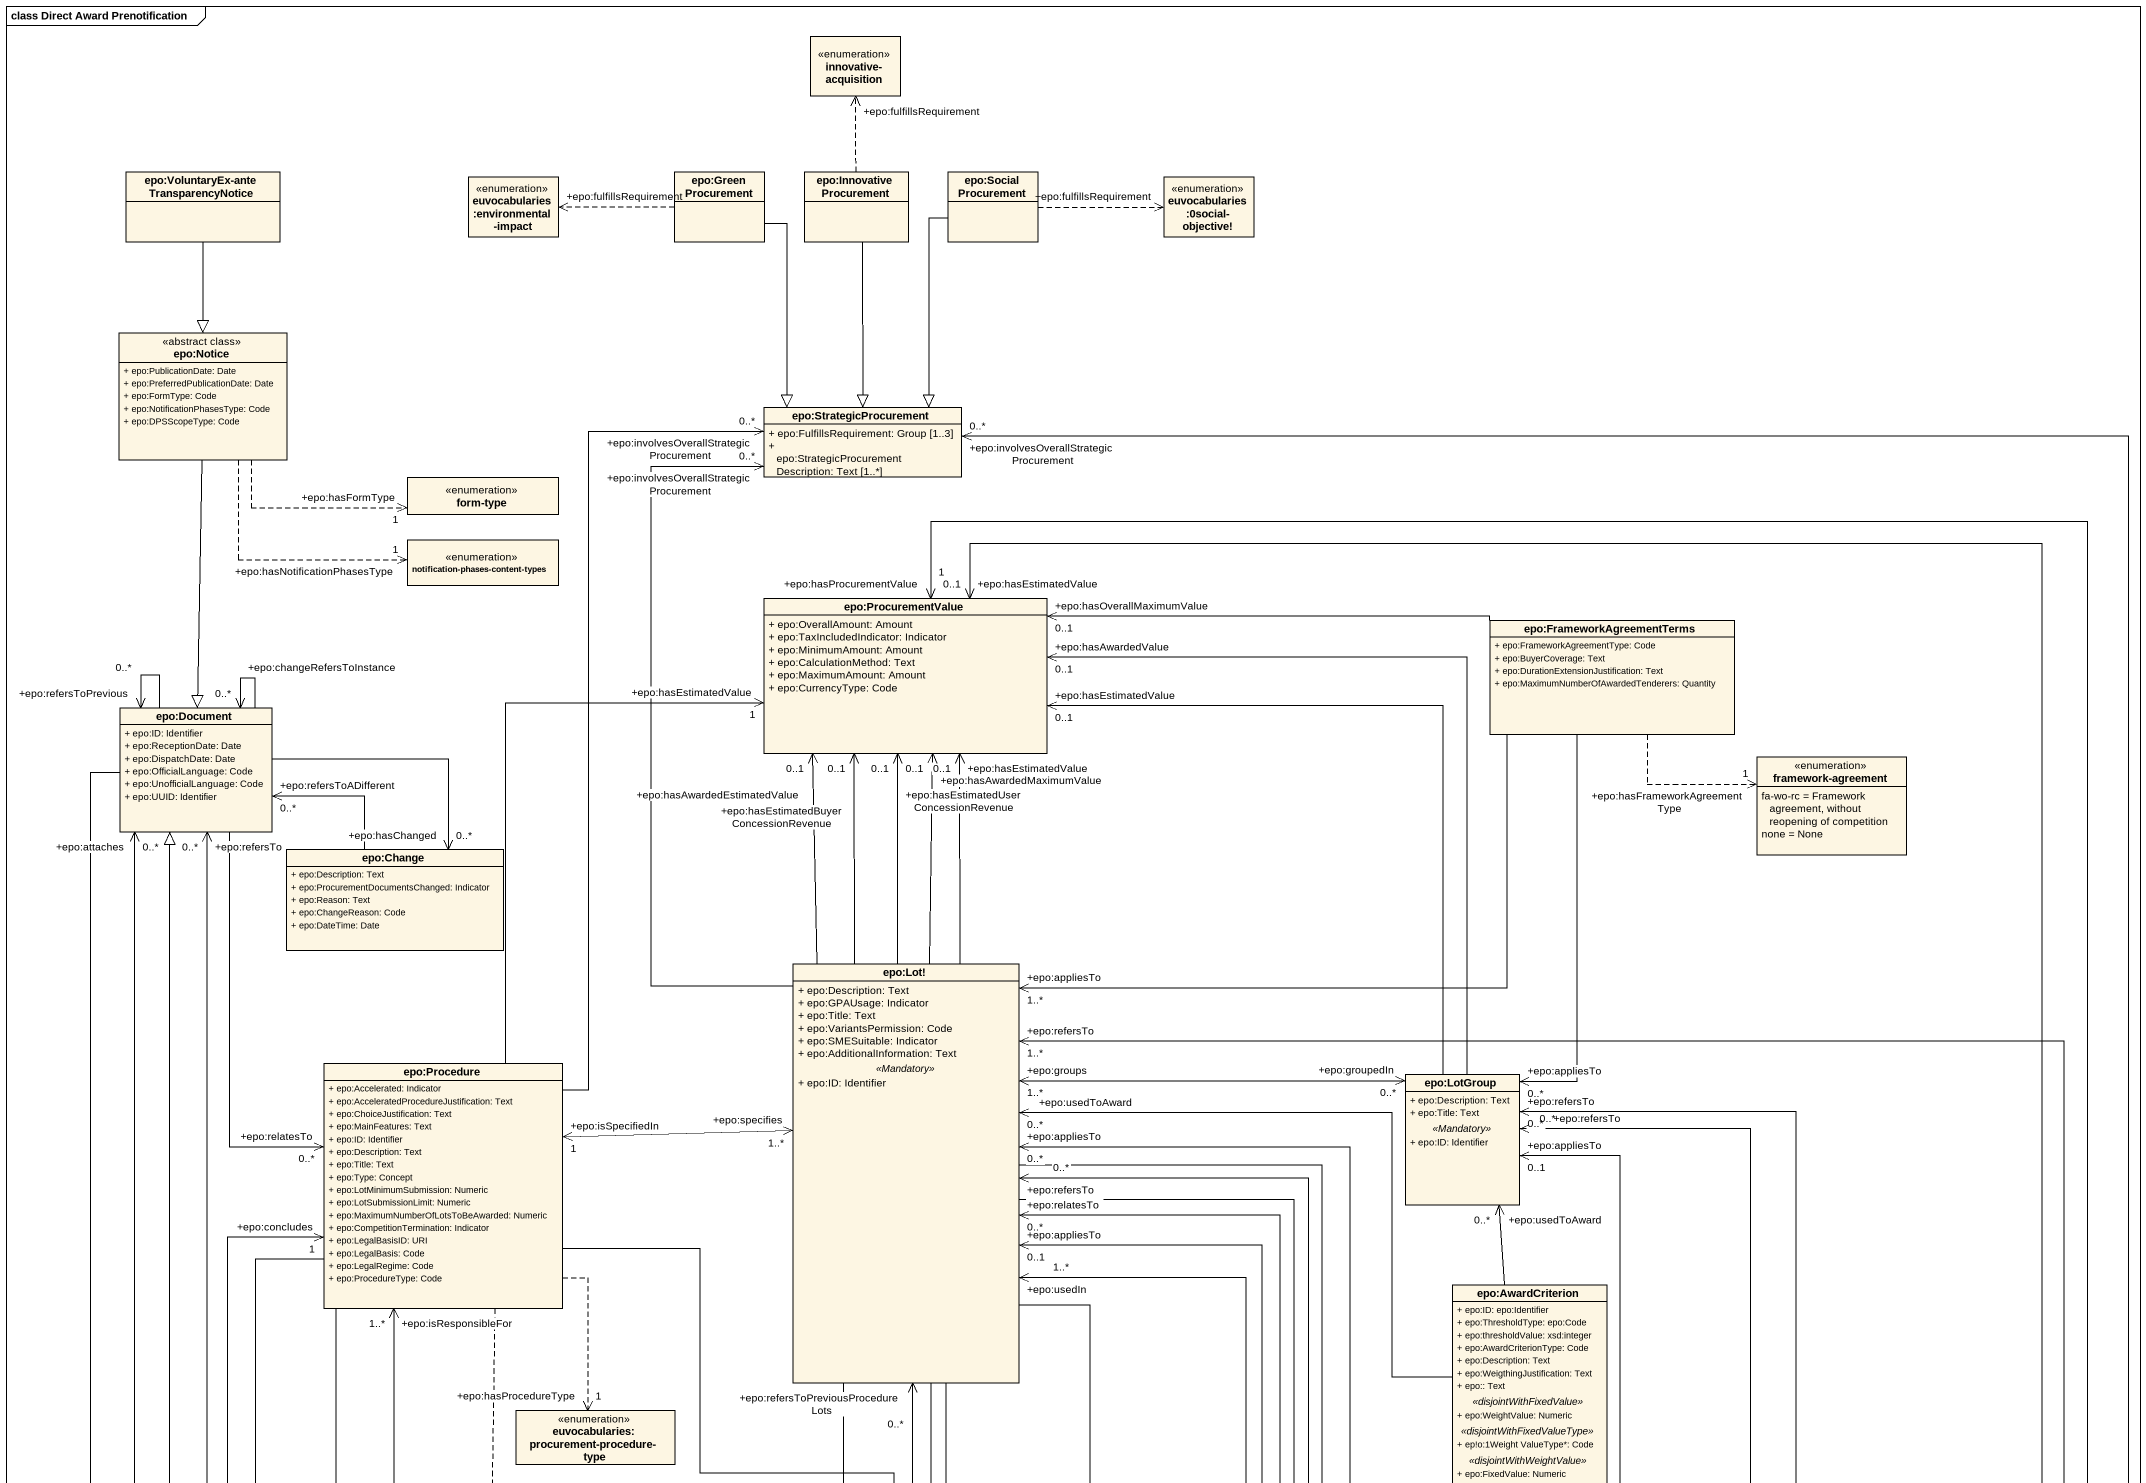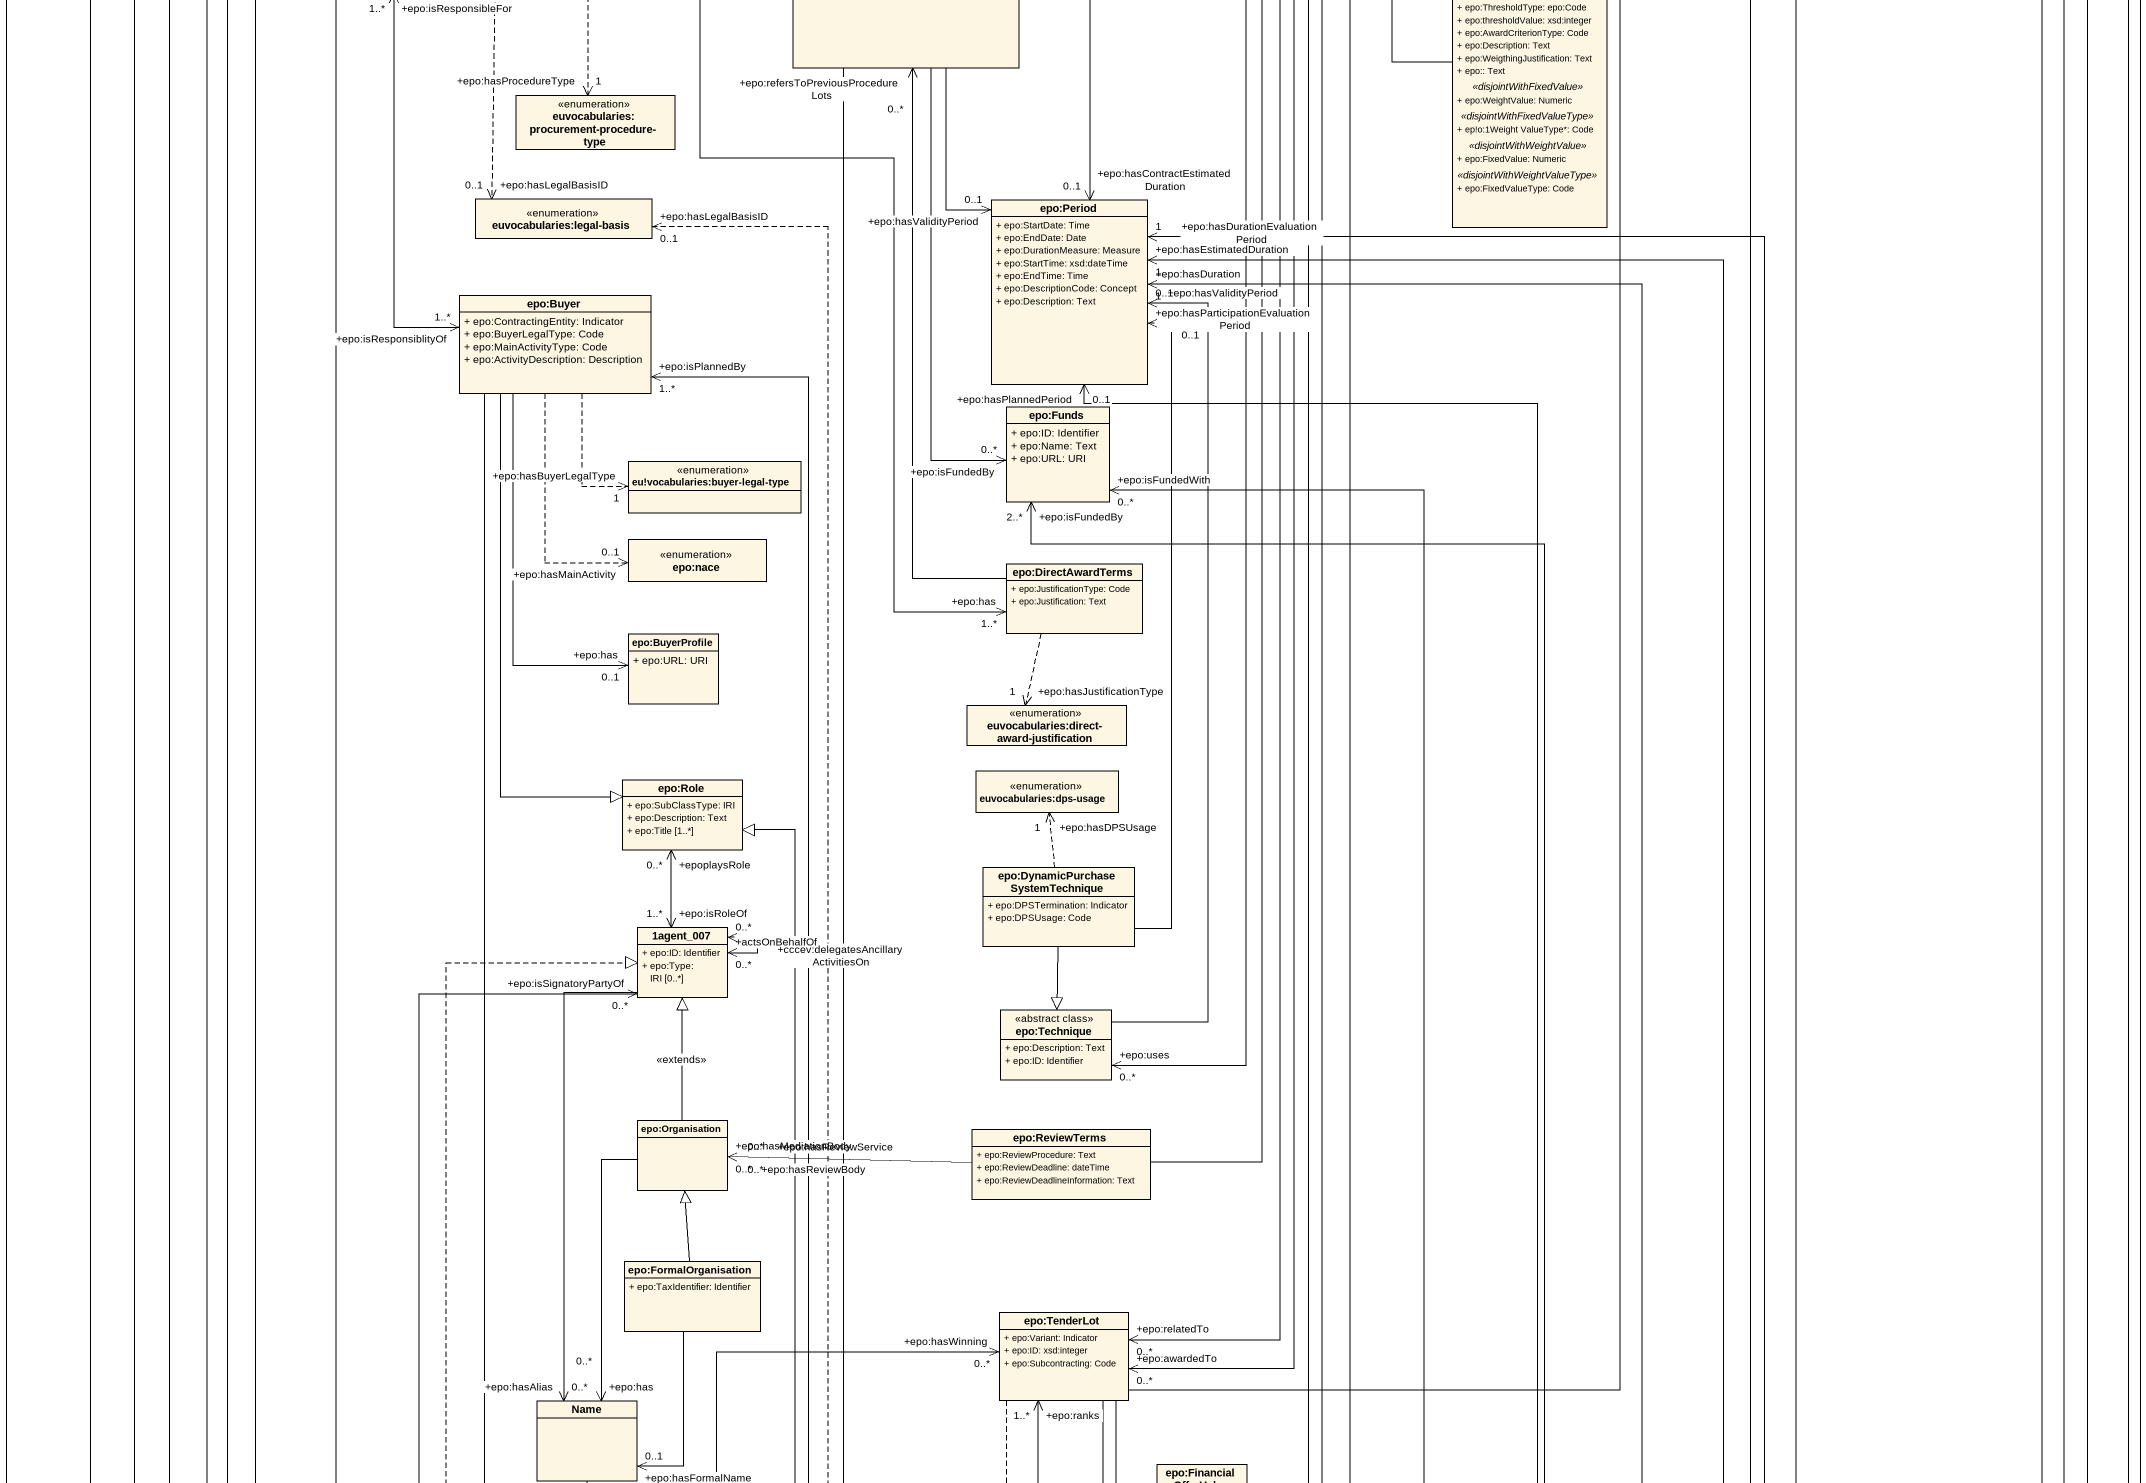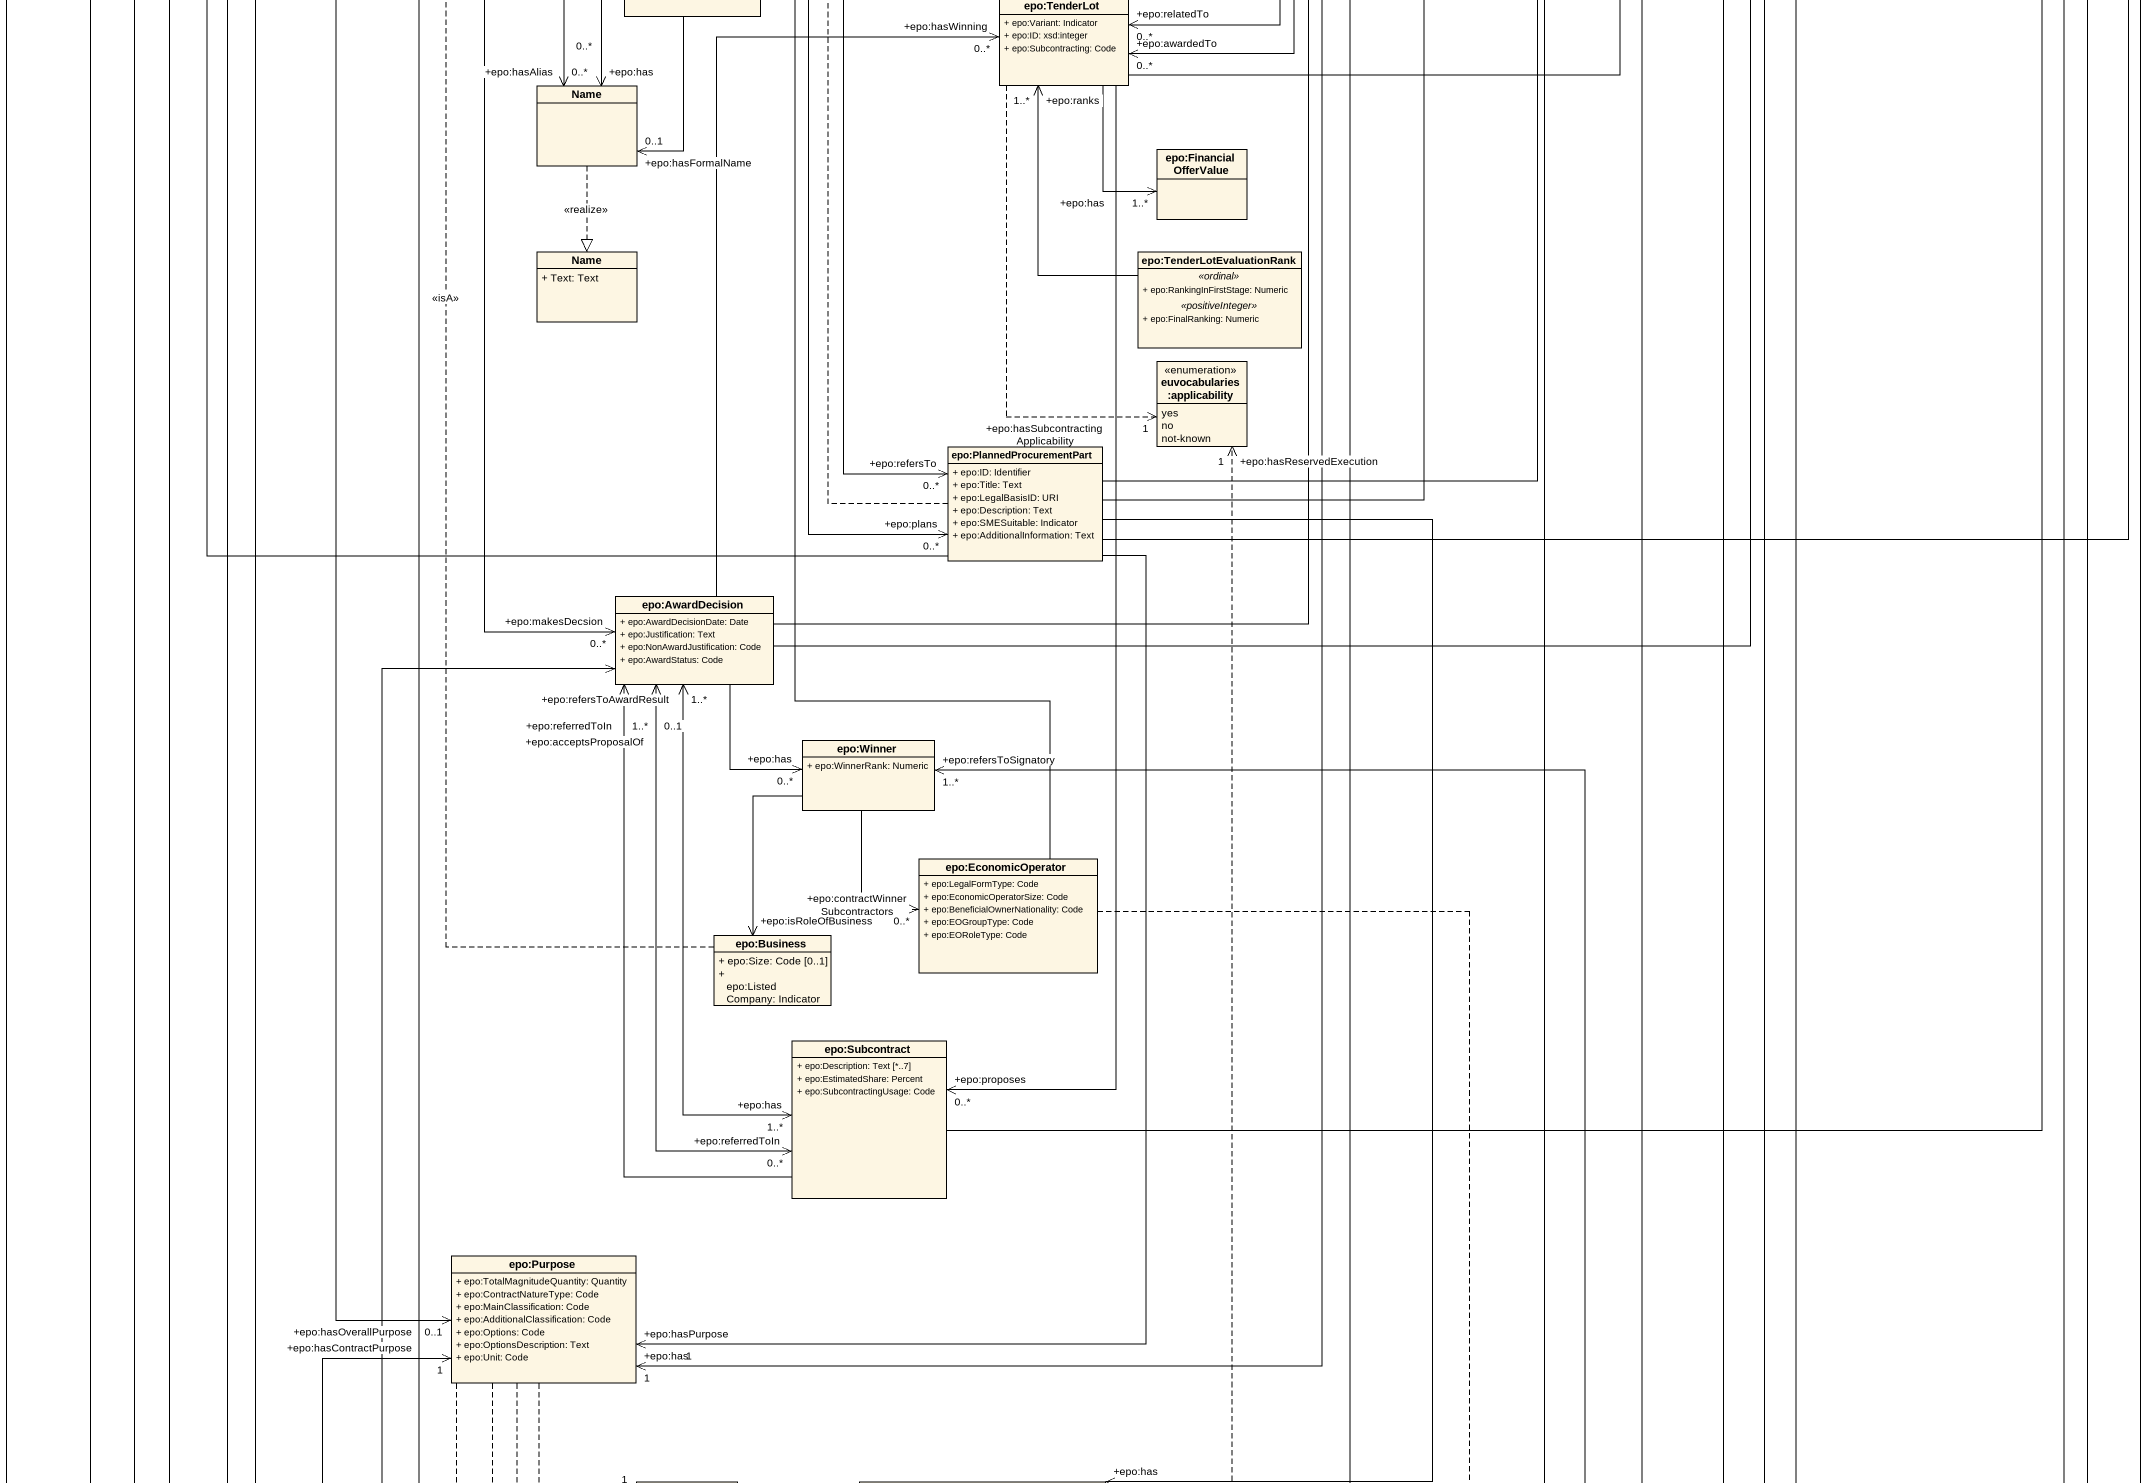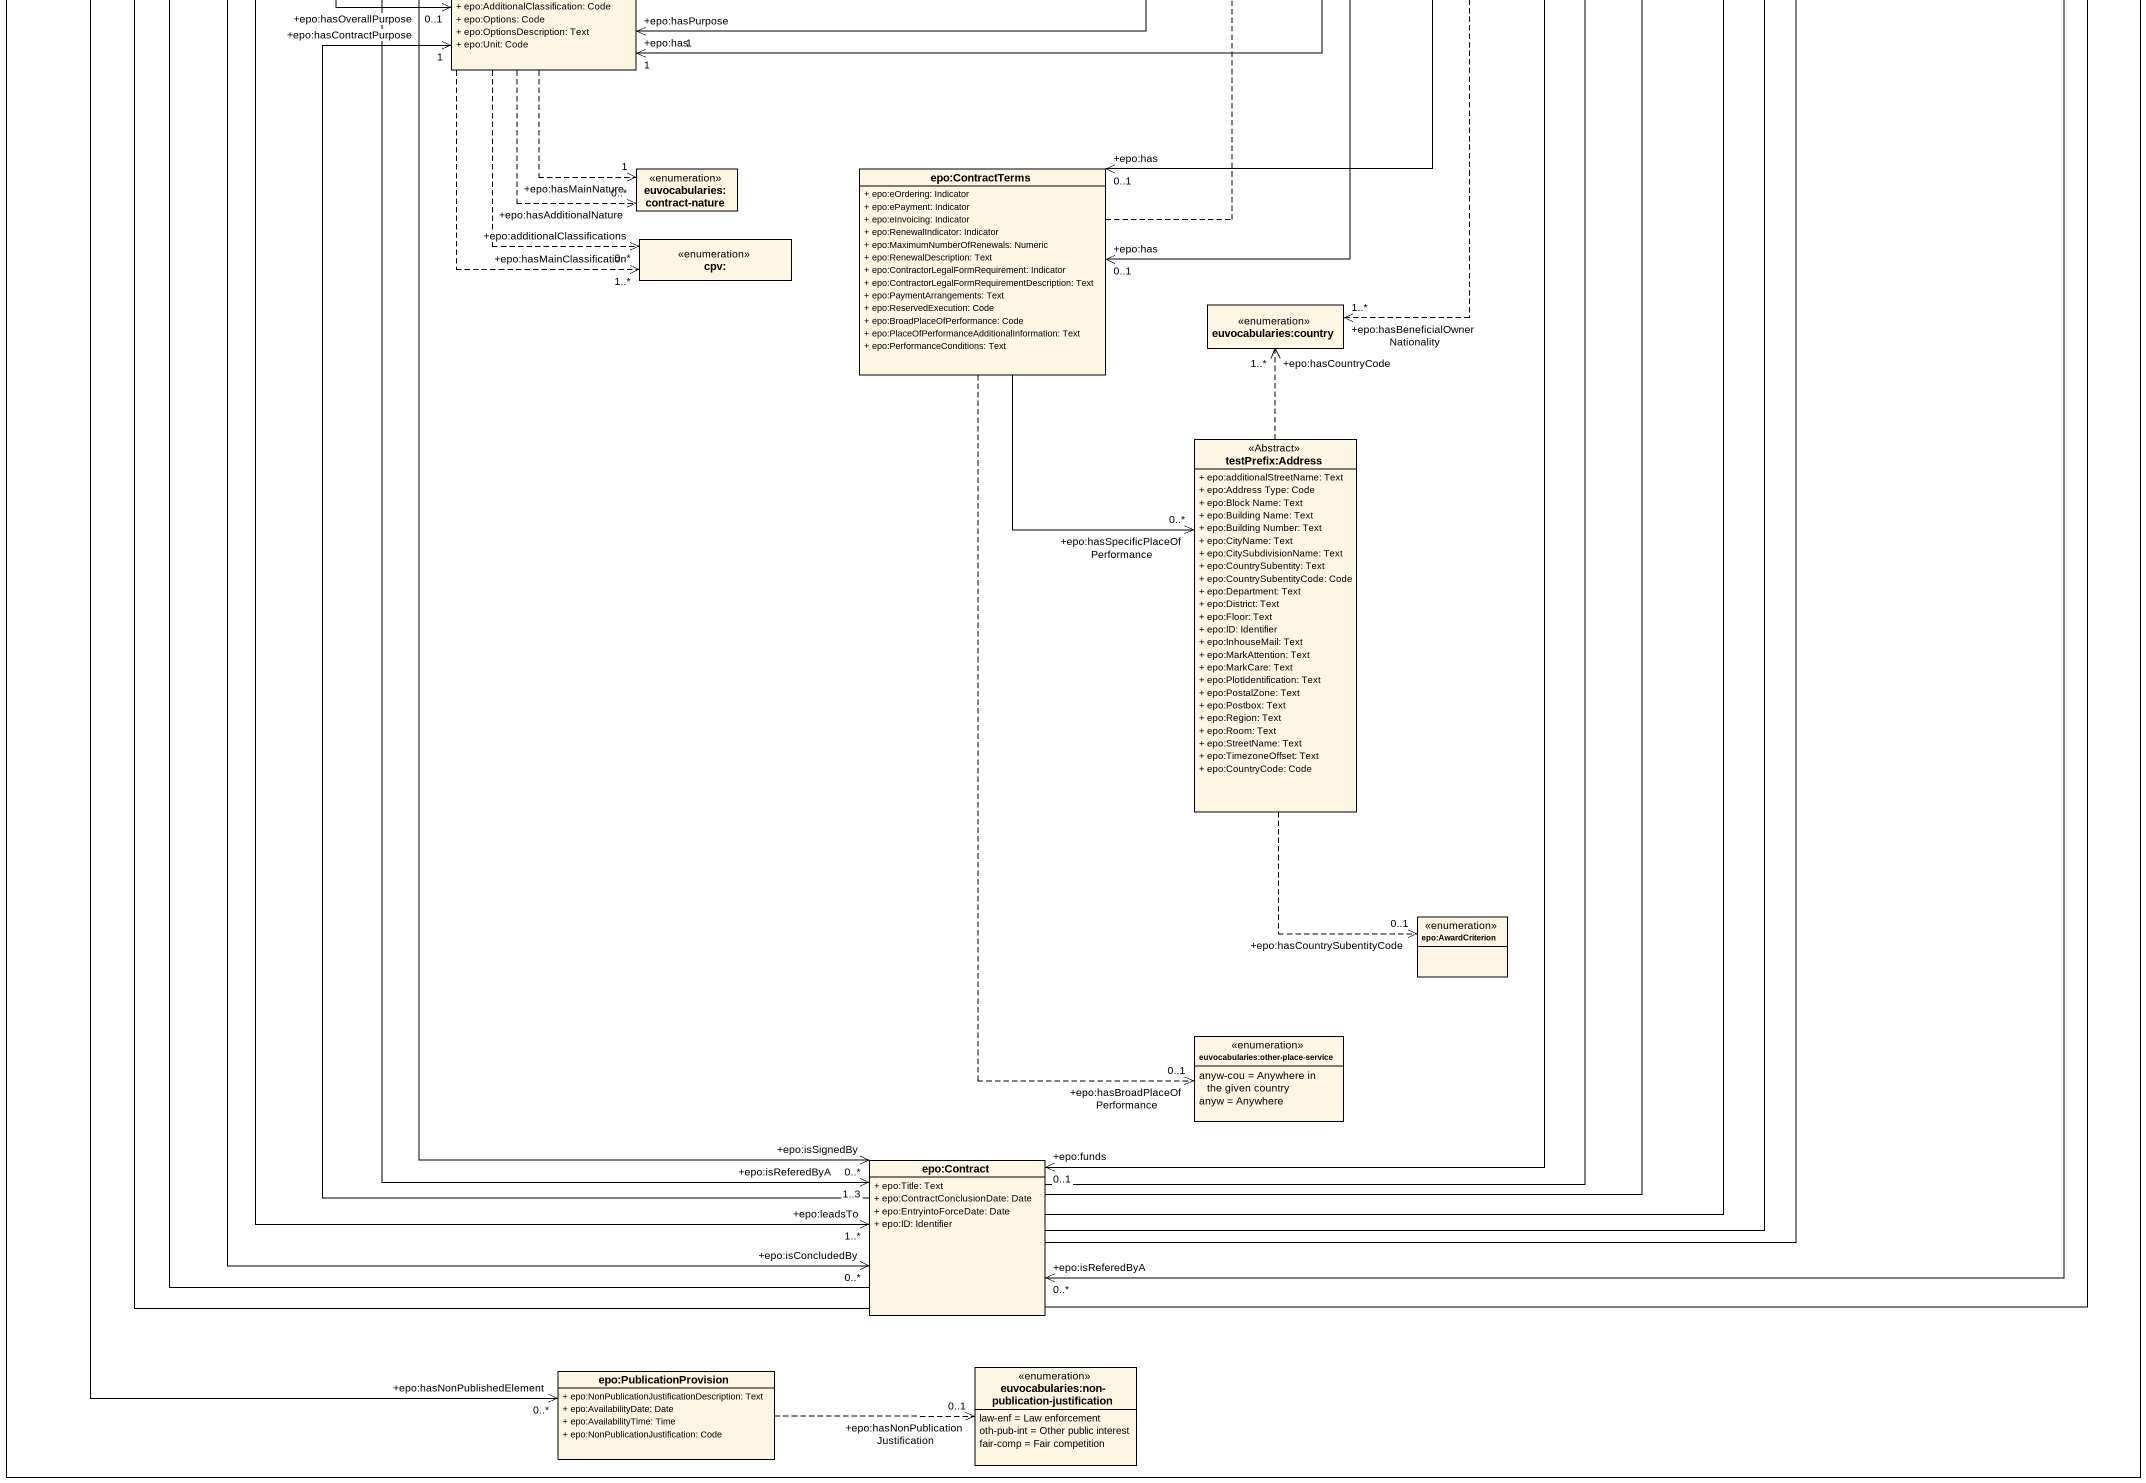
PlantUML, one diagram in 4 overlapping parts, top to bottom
@startuml
mainframe class Direct Award Prenotification
hide circle
hide empty members
skinparam classAttributeIconSize 0
enum "innovative-acquisition" as innovative_acquisition
class "epo:VoluntaryEx-anteTransparencyNotice" as epo_VoluntaryEx
enum "euvocabularies:environmental-impact" as euvocabularies
class "epo:GreenProcurement" as epo_GreenProcurement
class "epo:InnovativeProcurement" as epo_InnovativeProcurement
class "epo:SocialProcurement" as epo_SocialProcurement
enum "euvocabularies:0social- objective!" as euvocabularies_0social
class "epo:Notice" as epo_Notice <<abstract class>> {
  + epo:PublicationDate: Date
  + epo:PreferredPublicationDate: Date
  + epo:FormType: Code
  + epo:NotificationPhasesType: Code
  + epo:DPSScopeType: Code
}
class "epo:StrategicProcurement" as epo_StrategicProcurement {
  + epo:FulfillsRequirement: Group [1..3]
  + epo:StrategicProcurementDescription: Text [1..*]
}
enum "form-type" as form_type
enum "notification-phases-content-types" as notification_phases_content
class "epo:ProcurementValue" as epo_ProcurementValue {
  + epo:OverallAmount: Amount
  + epo:TaxIncludedIndicator: Indicator
  + epo:MinimumAmount: Amount
  + epo:CalculationMethod: Text
  + epo:MaximumAmount: Amount
  + epo:CurrencyType: Code
}
class "epo:FrameworkAgreementTerms" as epo_FrameworkAgreementTerms {
  + epo:FrameworkAgreementType: Code
  + epo:BuyerCoverage: Text
  + epo:DurationExtensionJustification: Text
  + epo:MaximumNumberOfAwardedTenderers: Quantity
}
class "epo:Document" as epo_Document {
  + epo:ID: Identifier
  + epo:ReceptionDate: Date
  + epo:DispatchDate: Date
  + epo:OfficialLanguage: Code
  + epo:UnofficialLanguage: Code
  + epo:UUID: Identifier
}
enum "framework-agreement" as framework_agreement {
  fa-wo-rc = Framework agreement, without reopening of competition
  none = None
}
class "epo:Change" as epo_Change {
  + epo:Description: Text
  + epo:ProcurementDocumentsChanged: Indicator
  + epo:Reason: Text
  + epo:ChangeReason: Code
  + epo:DateTime: Date
}
class "epo:Lot!" as epo_Lot {
  + epo:Description: Text
  + epo:GPAUsage: Indicator
  + epo:Title: Text
  + epo:VariantsPermission: Code
  + epo:SMESuitable: Indicator
  + epo:AdditionalInformation: Text
  .. <<Mandatory>> ..
  + epo:ID: Identifier
}
class "epo:Procedure" as epo_Procedure {
  + epo:Accelerated: Indicator
  + epo:AcceleratedProcedureJustification: Text
  + epo:ChoiceJustification: Text
  + epo:MainFeatures: Text
  + epo:ID: Identifier
  + epo:Description: Text
  + epo:Title: Text
  + epo:Type: Concept
  + epo:LotMinimumSubmission: Numeric
  + epo:LotSubmissionLimit: Numeric
  + epo:MaximumNumberOfLotsToBeAwarded: Numeric
  + epo:CompetitionTermination: Indicator
  + epo:LegalBasisID: URI
  + epo:LegalBasis: Code
  + epo:LegalRegime: Code
  + epo:ProcedureType: Code
}
class "epo:LotGroup" as epo_LotGroup {
  + epo:Description: Text
  + epo:Title: Text
  .. <<Mandatory>> ..
  + epo:ID: Identifier
}
class "epo:AwardCriterion" as epo_AwardCriterion {
  + epo:ID: epo:Identifier
  + epo:ThresholdType: epo:Code
  + epo:thresholdValue: xsd:integer
  + epo:AwardCriterionType: Code
  + epo:Description: Text
  + epo:WeigthingJustification: Text
  + epo:: Text
  .. <<disjointWithFixedValue>> ..
  + epo:WeightValue: Numeric
  .. <<disjointWithFixedValueType>> ..
  + ep!o:1Weight ValueType*: Code
  .. <<disjointWithWeightValue>> ..
  + epo:FixedValue: Numeric
  .. <<disjointWithWeightValueType>> ..
  + epo:FixedValueType: Code
}
enum "euvocabularies:procurement-procedure-type" as euvocabularies_procurement
enum "euvocabularies:legal-basis" as euvocabularies_legal_basis
class "epo:Period" as epo_Period {
  + epo:StartDate: Time
  + epo:EndDate: Date
  + epo:DurationMeasure: Measure
  + epo:StartTime: xsd:dateTime
  + epo:EndTime: Time
  + epo:DescriptionCode: Concept
  + epo:Description: Text
}
class "epo:Buyer" as epo_Buyer {
  + epo:ContractingEntity: Indicator
  + epo:BuyerLegalType: Code
  + epo:MainActivityType: Code
  + epo:ActivityDescription: Description
}
class "epo:Funds" as epo_Funds {
  + epo:ID: Identifier
  + epo:Name: Text
  + epo:URL: URI
}
enum "eu!vocabularies:buyer-legal-type" as eu_vocabularies_buyer_legal
enum "epo:nace" as epo_nace
class "epo:DirectAwardTerms" as epo_DirectAwardTerms {
  + epo:JustificationType: Code
  + epo:Justification: Text
}
class "epo:BuyerProfile" as epo_BuyerProfile {
  + epo:URL: URI
}
enum "euvocabularies:direct-award-justification" as euvocabularies_direct_award
class "epo:Role" as epo_Role {
  + epo:SubClassType: IRI
  + epo:Description: Text
  + epo:Title [1..*]
}
enum "euvocabularies:dps-usage" as euvocabularies_dps_usage
class "epo:DynamicPurchaseSystemTechnique" as epo_DynamicPurchaseSystemTec {
  + epo:DPSTermination: Indicator
  + epo:DPSUsage: Code
}
class "1agent_007" as c1agent_007 {
  + epo:ID: Identifier
  + epo:Type: IRI [0..*]
}
class "epo:Technique" as epo_Technique <<abstract class>> {
  + epo:Description: Text
  + epo:ID: Identifier
}
class "epo:Organisation" as epo_Organisation
class "epo:ReviewTerms" as epo_ReviewTerms {
  + epo:ReviewProcedure: Text
  + epo:ReviewDeadline: dateTime
  + epo:ReviewDeadlineInformation: Text
}
class "epo:FormalOrganisation" as epo_FormalOrganisation {
  + epo:TaxIdentifier: Identifier
}
class "epo:TenderLot" as epo_TenderLot {
  + epo:Variant: Indicator
  + epo:ID: xsd:integer
  + epo:Subcontracting: Code
}
class Name
class "epo:FinancialOfferValue" as epo_FinancialOfferValue
class "Name" as Name_2 {
  + Text: Text
}
class "epo:TenderLotEvaluationRank" as epo_TenderLotEvaluationRank {
  .. <<ordinal>> ..
  + epo:RankingInFirstStage: Numeric
  .. <<positiveInteger>> ..
  + epo:FinalRanking: Numeric
}
enum "euvocabularies:applicability" as euvocabularies_applicability {
  yes
  no
  not-known
}
class "epo:PlannedProcurementPart" as epo_PlannedProcurementPart {
  + epo:ID: Identifier
  + epo:Title: Text
  + epo:LegalBasisID: URI
  + epo:Description: Text
  + epo:SMESuitable: Indicator
  + epo:AdditionalInformation: Text
}
class "epo:AwardDecision" as epo_AwardDecision {
  + epo:AwardDecisionDate: Date
  + epo:Justification: Text
  + epo:NonAwardJustification: Code
  + epo:AwardStatus: Code
}
class "epo:Winner" as epo_Winner {
  + epo:WinnerRank: Numeric
}
class "epo:EconomicOperator" as epo_EconomicOperator {
  + epo:LegalFormType: Code
  + epo:EconomicOperatorSize: Code
  + epo:BeneficialOwnerNationality: Code
  + epo:EOGroupType: Code
  + epo:EORoleType: Code
}
class "epo:Business" as epo_Business {
  + epo:Size: Code [0..1]
  + epo:ListedCompany: Indicator
}
class "epo:Subcontract" as epo_Subcontract {
  + epo:Description: Text [*..7]
  + epo:EstimatedShare: Percent
  + epo:SubcontractingUsage: Code
}
class "epo:Purpose" as epo_Purpose {
  + epo:TotalMagnitudeQuantity: Quantity
  + epo:ContractNatureType: Code
  + epo:MainClassification: Code
  + epo:AdditionalClassification: Code
  + epo:Options: Code
  + epo:OptionsDescription: Text
  + epo:Unit: Code
}
enum "euvocabularies:contract-nature" as euvocabularies_contract
class "epo:ContractTerms" as epo_ContractTerms {
  + epo:eOrdering: Indicator
  + epo:ePayment: Indicator
  + epo:eInvoicing: Indicator
  + epo:RenewalIndicator: Indicator
  + epo:MaximumNumberOfRenewals: Numeric
  + epo:RenewalDescription: Text
  + epo:ContractorLegalFormRequirement: Indicator
  + epo:ContractorLegalFormRequirementDescription: Text
  + epo:PaymentArrangements: Text
  + epo:ReservedExecution: Code
  + epo:BroadPlaceOfPerformance: Code
  + epo:PlaceOfPerformanceAdditionalInformation: Text
  + epo:PerformanceConditions: Text
}
enum "cpv:" as cpv
enum "euvocabularies:country" as euvocabularies_country
class "testPrefix:Address" as testPrefix_Address <<Abstract>> {
  + epo:additionalStreetName: Text
  + epo:Address Type: Code
  + epo:Block Name: Text
  + epo:Building Name: Text
  + epo:Building Number: Text
  + epo:CityName: Text
  + epo:CitySubdivisionName: Text
  + epo:CountrySubentity: Text
  + epo:CountrySubentityCode: Code
  + epo:Department: Text
  + epo:District: Text
  + epo:Floor: Text
  + epo:ID: Identifier
  + epo:InhouseMail: Text
  + epo:MarkAttention: Text
  + epo:MarkCare: Text
  + epo:PlotIdentification: Text
  + epo:PostalZone: Text
  + epo:Postbox: Text
  + epo:Region: Text
  + epo:Room: Text
  + epo:StreetName: Text
  + epo:TimezoneOffset: Text
  + epo:CountryCode: Code
}
enum "epo:AwardCriterion" as epo_AwardCriterion_2
enum "euvocabularies:other-place-service" as euvocabularies_other_place {
  anyw-cou = Anywhere in the given country
  anyw = Anywhere
}
class "epo:Contract" as epo_Contract {
  + epo:Title: Text
  + epo:ContractConclusionDate: Date
  + epo:EntryintoForceDate: Date
  + epo:ID: Identifier
}
class "epo:PublicationProvision" as epo_PublicationProvision {
  + epo:NonPublicationJustificationDescription: Text
  + epo:AvailabilityDate: Date
  + epo:AvailabilityTime: Time
  + epo:NonPublicationJustification: Code
}
enum "euvocabularies:non-publication-justification" as euvocabularies_non {
  law-enf = Law enforcement
  oth-pub-int = Other public interest
  fair-comp = Fair competition
}
epo_VoluntaryEx --|> epo_Notice
epo_GreenProcurement .left.> "+epo:fulfillsRequirement" euvocabularies
epo_GreenProcurement --|> epo_StrategicProcurement
epo_InnovativeProcurement .up.> "+epo:fulfillsRequirement" innovative_acquisition
epo_InnovativeProcurement --|> epo_StrategicProcurement
epo_SocialProcurement .right.> "+epo:fulfillsRequirement" euvocabularies_0social
epo_SocialProcurement --|> epo_StrategicProcurement
epo_Notice .right.> "+epo:hasFormType\n1" form_type
epo_Notice .right.> "+epo:hasNotificationPhasesType\n1" notification_phases_content
epo_Notice --|> epo_Document
epo_FrameworkAgreementTerms -left-> "+epo:hasOverallMaximumValue\n0..1" epo_ProcurementValue
epo_FrameworkAgreementTerms .right.> "+epo:hasFrameworkAgreementType\n1" framework_agreement
epo_FrameworkAgreementTerms --> "+epo:appliesTo\n1..*" epo_Lot
epo_FrameworkAgreementTerms --> "+epo:appliesTo\n0..*" epo_LotGroup
epo_Document --> "+epo:changeRefersToInstance\n0..*" epo_Document
epo_Document --> "+epo:refersToPrevious\n0..*" epo_Document
epo_Document --> "+epo:hasChanged\n0..*" epo_Change
epo_Document --> "+epo:relatesTo\n0..*" epo_Procedure
epo_Document --> "+epo:hasNonPublishedElement\n0..*" epo_PublicationProvision
epo_Change -up-> "+epo:refersToADifferent\n0..*" epo_Document
epo_Lot -up-> "+epo:involvesOverallStrategicProcurement\n0..*" epo_StrategicProcurement
epo_Lot -up-> "+epo:hasAwardedEstimatedValue\n0..1" epo_ProcurementValue
epo_Lot -up-> "+epo:hasEstimatedValue\n0..1" epo_ProcurementValue
epo_Lot -up-> "+epo:hasEstimatedUserConcessionRevenue\n0..1" epo_ProcurementValue
epo_Lot -up-> "+epo:hasEstimatedBuyerConcessionRevenue\n0..1" epo_ProcurementValue
epo_Lot -up-> "+epo:hasAwardedMaximumValue\n0..1" epo_ProcurementValue
epo_Lot "+epo:groups\n1..*" <-right-> "+epo:groupedIn\n0..*" epo_LotGroup
epo_Lot --> "+epo:hasValidityPeriod\n0..1" epo_Period
epo_Lot --> "+epo:hasContractEstimatedDuration\n0..1" epo_Period
epo_Lot --> "+epo:isFundedBy\n0..*" epo_Funds
epo_Lot --> "+epo:awardedTo\n0..*" epo_TenderLot
epo_Lot --> "+epo:refersTo\n0..*" epo_PlannedProcurementPart
epo_Lot --> "+epo:has\n1" epo_Purpose
epo_Lot "+epo:appliesTo\n0..*" <--> "+epo:has\n0..1" epo_ContractTerms
epo_Procedure -up-> "+epo:involvesOverallStrategicProcurement\n0..*" epo_StrategicProcurement
epo_Procedure -up-> "+epo:hasEstimatedValue\n1" epo_ProcurementValue
epo_Procedure "+epo:isSpecifiedIn\n1" <-right-> "+epo:specifies\n1..*" epo_Lot
epo_Procedure ..> "+epo:hasProcedureType\n1" euvocabularies_procurement
epo_Procedure ..> "+epo:hasLegalBasisID\n0..1" euvocabularies_legal_basis
epo_Procedure "+epo:isResponsibleFor\n1..*" <--> "+epo:isResponsiblityOf\n1..*" epo_Buyer
epo_Procedure --> "+epo:has\n1..*" epo_DirectAwardTerms
epo_Procedure --> "+epo:hasOverallPurpose\n0..1" epo_Purpose
epo_Procedure --> "+epo:leadsTo\n1..*" epo_Contract
epo_Procedure "+epo:concludes\n1" <--> "+epo:isConcludedBy\n0..*" epo_Contract
epo_LotGroup -up-> "+epo:hasAwardedValue\n0..1" epo_ProcurementValue
epo_LotGroup -up-> "+epo:hasEstimatedValue\n0..1" epo_ProcurementValue
epo_AwardCriterion -left-> "+epo:usedToAward\n0..*" epo_Lot
epo_AwardCriterion -up-> "+epo:usedToAward\n0..*" epo_LotGroup
epo_Buyer ..> "+epo:hasBuyerLegalType\n1" eu_vocabularies_buyer_legal
epo_Buyer ..> "+epo:hasMainActivity\n0..1" epo_nace
epo_Buyer --> "+epo:has\n0..1" epo_BuyerProfile
epo_Buyer --|> epo_Role
epo_Buyer "+epo:isPlannedBy\n1..*" <--> "+epo:plans\n0..*" epo_PlannedProcurementPart
epo_Buyer --> "+epo:makesDecsion\n0..*" epo_AwardDecision
epo_DirectAwardTerms -up-> "+epo:refersToPreviousProcedureLots\n0..*" epo_Lot
epo_DirectAwardTerms ..> "+epo:hasJustificationType\n1" euvocabularies_direct_award
epo_DynamicPurchaseSystemTec -up-> "+epo:hasParticipationEvaluationPeriod\n0..1" epo_Period
epo_DynamicPurchaseSystemTec .up.> "+epo:hasDPSUsage\n1" euvocabularies_dps_usage
epo_DynamicPurchaseSystemTec --|> epo_Technique
c1agent_007 "+epo:isRoleOf\n1..*" <-up-> "+epoplaysRole\n0..*" epo_Role
c1agent_007 "+actsOnBehalfOf\n0..*" <--> "+cccev:delegatesAncillaryActivitiesOn\n0..*" c1agent_007
c1agent_007 --> "+epo:hasAlias\n0..*" Name
epo_Technique "+epo:uses\n0..*" <-up-> "+epo:usedIn\n1..*" epo_Lot
epo_Technique -up-> "+epo:hasValidityPeriod\n0..1" epo_Period
epo_Organisation -up-|> c1agent_007 : <<extends>>
epo_Organisation --> "+epo:has\n0..*" Name
epo_ReviewTerms -up-> "+epo:appliesTo\n0..1" epo_Lot
epo_ReviewTerms -left-> "+epo:hasMediationBody\n0..*" epo_Organisation
epo_ReviewTerms -left-> "+epo:hasReviewBody\n0..*" epo_Organisation
epo_ReviewTerms -left-> "+epo:hasReviewService\n0..*" epo_Organisation
epo_FormalOrganisation -up-|> epo_Organisation
epo_FormalOrganisation --> "+epo:hasFormalName\n0..1" Name
epo_TenderLot "+epo:relatedTo\n0..*" <-up-> "+epo:relatesTo\n0..*" epo_Lot
epo_TenderLot -up-> "+epo:appliesTo\n0..1" epo_LotGroup
epo_TenderLot --> "+epo:has\n1..*" epo_FinancialOfferValue
epo_TenderLot ..> "+epo:hasSubcontractingApplicability\n1" euvocabularies_applicability
epo_TenderLot --> "+epo:proposes\n0..*" epo_Subcontract
Name ..|> Name_2 : <<realize>>
epo_TenderLotEvaluationRank -up-> "+epo:ranks\n1..*" epo_TenderLot
epo_PlannedProcurementPart -up-> "+epo:involvesOverallStrategicProcurement\n0..*" epo_StrategicProcurement
epo_PlannedProcurementPart -up-> "+epo:refersTo\n0..*" epo_Document
epo_PlannedProcurementPart .up.> "+epo:hasLegalBasisID\n0..1" euvocabularies_legal_basis
epo_PlannedProcurementPart -up-> "+epo:hasPlannedPeriod\n0..1" epo_Period
epo_PlannedProcurementPart -up-> "+epo:isFundedWith\n0..*" epo_Funds
epo_PlannedProcurementPart --> "+epo:hasPurpose\n1" epo_Purpose
epo_PlannedProcurementPart --> "+epo:has\n0..1" epo_ContractTerms
epo_AwardDecision -up-> "+epo:refersTo\n0..*" epo_Lot
epo_AwardDecision -up-> "+epo:refersTo\n0..*" epo_LotGroup
epo_AwardDecision -up-> "+epo:hasWinning\n0..*" epo_TenderLot
epo_AwardDecision --> "+epo:has\n0..*" epo_Winner
epo_AwardDecision <--> "+epo:isReferedByA\n1..3" epo_Contract
epo_Winner --> "+epo:contractWinnerSubcontractors\n0..*" epo_EconomicOperator
epo_Winner --> "+epo:isRoleOfBusiness" epo_Business
epo_EconomicOperator -up-|> epo_Role
epo_EconomicOperator ..> "+epo:hasBeneficialOwnerNationality\n1..*" euvocabularies_country
epo_Business .up.|> c1agent_007 : <<isA>>
epo_Subcontract -up-> "+epo:hasEstimatedValue\n0..1" epo_ProcurementValue
epo_Subcontract "+epo:has\n1..*" <-up-> "+epo:refersToAwardResult\n1..*" epo_AwardDecision
epo_Subcontract -up-> "+epo:referredToIn\n1..*" epo_AwardDecision
epo_Subcontract "+epo:referredToIn\n0..*" <-up-> "+epo:acceptsProposalOf\n0..1" epo_AwardDecision
epo_Purpose ..> "+epo:hasMainNature\n1" euvocabularies_contract
epo_Purpose ..> "+epo:hasAdditionalNature\n0..*" euvocabularies_contract
epo_Purpose ..> "+epo:hasMainClassification\n1..*" cpv
epo_Purpose ..> "+epo:additionalClassifications\n0..*" cpv
epo_ContractTerms .up.> "+epo:hasReservedExecution\n1" euvocabularies_applicability
epo_ContractTerms --> "+epo:hasSpecificPlaceOfPerformance\n0..*" testPrefix_Address
epo_ContractTerms ..> "+epo:hasBroadPlaceOfPerformance\n0..1" euvocabularies_other_place
testPrefix_Address .up.> "+epo:hasCountryCode\n1..*" euvocabularies_country
testPrefix_Address ..> "+epo:hasCountrySubentityCode\n0..1" epo_AwardCriterion_2
epo_Contract -up-> "+epo:hasProcurementValue\n1" epo_ProcurementValue
epo_Contract -up-> "+epo:attaches\n0..*" epo_Document
epo_Contract -up-|> epo_Document
epo_Contract "+epo:isReferedByA\n0..*" <-up-> "+epo:refersTo\n1..*" epo_Lot
epo_Contract -up-> "+epo:refersTo\n0..*" epo_LotGroup
epo_Contract -up-> "+epo:hasDuration\n1" epo_Period
epo_Contract -up-> "+epo:hasEstimatedDuration\n1" epo_Period
epo_Contract -up-> "+epo:hasDurationEvaluationPeriod\n1" epo_Period
epo_Contract "+epo:funds\n0..1" <-up-> "+epo:isFundedBy\n2..*" epo_Funds
epo_Contract "+epo:isSignedBy\n0..*" <-up-> "+epo:isSignatoryPartyOf\n0..*" c1agent_007
epo_Contract -up-> "+epo:refersToSignatory\n1..*" epo_Winner
epo_Contract -up-> "+epo:hasContractPurpose\n1" epo_Purpose
epo_PublicationProvision .right.> "+epo:hasNonPublicationJustification\n0..1" euvocabularies_non
@enduml
